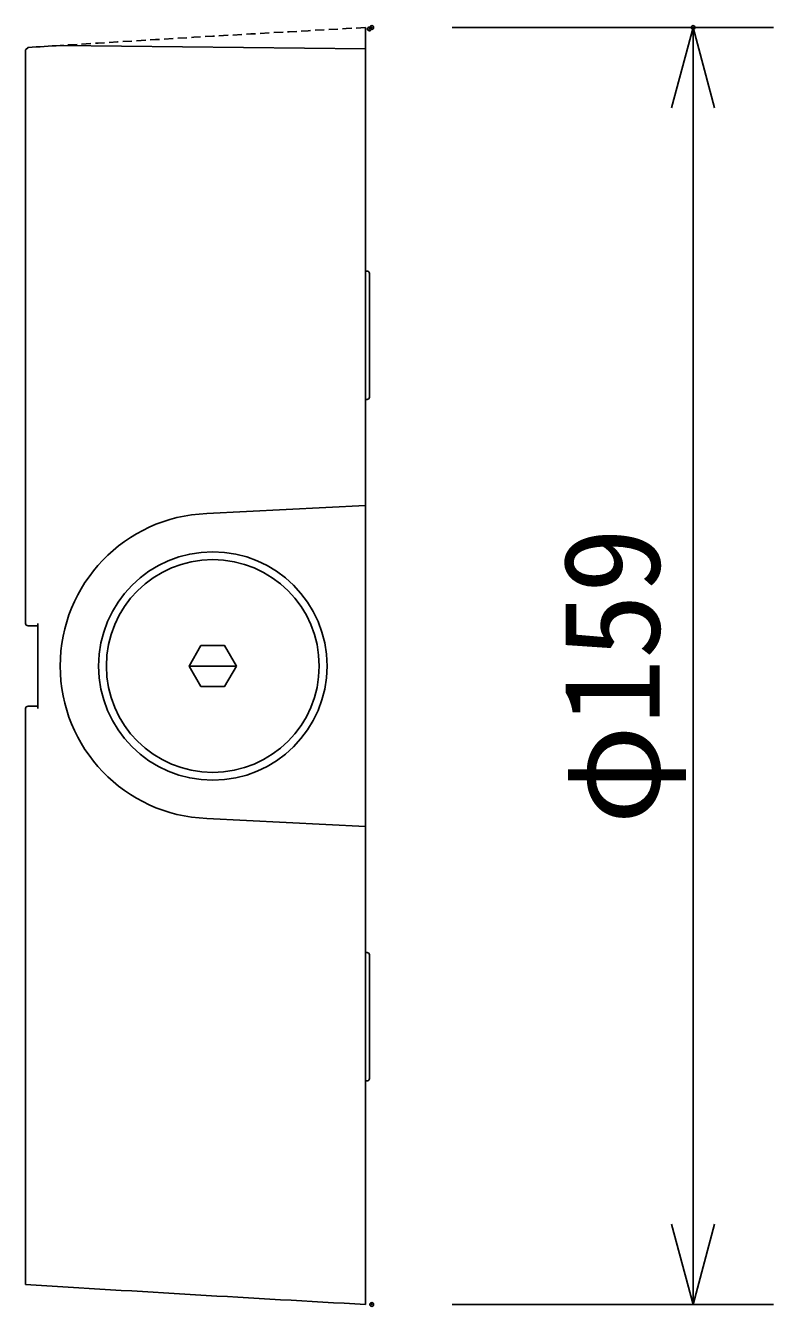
# Model space of a CAD drawing. Units: millimetres, scale not verified. Extents: x -63 to 63, y -57 to 57.
# Drawn here: x 21.37 to 39.99, y 4.89 to 36.79 of the extents above; entities that cross this region are included whole.
import ezdxf
from ezdxf.enums import TextEntityAlignment as Align

# ---------------------------------------------------------------- set-up
doc = ezdxf.new("R2010")
doc.units = ezdxf.units.MM
doc.header["$LTSCALE"] = 0.190236
doc.header["$PDMODE"] = 32
doc.header["$PDSIZE"] = 0.0951
doc.linetypes.add('DASHED1', pattern=[1.8, 1.2, -0.6])
for name, color, linetype in [('0-2_GAIKEI', 1, 'Continuous'), ('0-3_WAKU', 1, 'Continuous'), ('0-4_DEFPOINTS', 7, 'Continuous')]:
    doc.layers.add(name, color=color, linetype=linetype)
doc.styles.add('ＭＳ ゴシック', font='')
doc.styles.get('ＭＳ ゴシック').set_extended_font_data('MS Gothic')

# ---------------------------------------------------------------- blocks, each defined once
blk = doc.blocks.new('_OPEN30')
at = {"layer": '0-4_DEFPOINTS'}
blk.add_line((0, 0), (-1, 0), dxfattribs=at)
blk.add_lwpolyline([(-1, 0.26795), (0, 0), (-1, -0.26795)], dxfattribs=at)

msp = doc.modelspace()

# ---------------------------------------------------------------- linework, layer by layer
at = {"layer": '0-2_GAIKEI'}
for p, q in [((29.8319, 36.7425), (29.8319, 36.2127)), ((21.3719, 36.1863), (21.3719, 21.9025)), ((29.8719, 30.6787), (29.8319, 30.6787)), ((29.9319, 27.5388), (29.9319, 30.6186)), ((29.8719, 27.4787), (29.8319, 27.4787)), ((21.6719, 21.8425), (21.4319, 21.8425)), ((21.6719, 21.8425), (21.6719, 21.9025)), ((21.6719, 19.8425), (21.6719, 21.8425)), ((25.443, 20.8425), (26.6208, 20.8425)), ((21.3719, 19.7825), (21.3719, 5.4425)), ((21.6719, 19.8425), (21.4319, 19.8425)), ((21.6719, 19.8425), (21.6719, 19.7825)), ((29.8319, 13.7082), (29.8719, 13.7082)), ((29.9319, 13.648), (29.9319, 10.5683)), ((29.8319, 10.5081), (29.8719, 10.5081))]:
    msp.add_line(p, q, dxfattribs=at)
at = {"layer": '0-2_GAIKEI', "color": 7}
for p, q in [((21.4319, 36.2463), (21.3719, 36.1863)), ((21.4319, 36.2463), (21.3719, 36.1863)), ((22.2381, 36.297), (29.8319, 36.2127)), ((29.8319, 36.2127), (29.8319, 4.9425)), ((29.8319, 24.8425), (25.8822, 24.6396)), ((25.8822, 17.0455), (29.8319, 16.8425))]:
    msp.add_line(p, q, dxfattribs=at)
at = {"layer": '0-2_GAIKEI'}
msp.add_lwpolyline([(26.6208, 20.8425), (26.3263, 20.3325), (25.7374, 20.3325), (25.443, 20.8425), (25.7374, 21.3525), (26.3263, 21.3525)], close=True, dxfattribs=at)
for radius in [2.844, 2.65]:
    msp.add_circle((26.0319, 20.8425), radius, dxfattribs=at)
at = {"layer": '0-2_GAIKEI', "linetype": 'DASHED1'}
msp.add_arc((84.5999, -961.7582), 1000.0016, 93.13954, 93.57574, dxfattribs=at)
at = {"layer": '0-2_GAIKEI', "color": 7}
for centre, radius, start, end in [((84.5999, -961.7582), 1000.0016, 93.57574, 93.62167), ((26.0319, 20.8425), 3.8, 92.25686, 267.74314), ((84.5999, 1003.4432), 1000.0016, 266.37489, 266.86046)]:
    msp.add_arc(centre, radius, start, end, dxfattribs=at)
at = {"layer": '0-2_GAIKEI'}
for centre, start, end in [((29.8719, 30.6187), 360, 90), ((29.8719, 27.5387), 270, 0), ((21.4319, 21.9025), 180, 270), ((21.4319, 19.7825), 90, 180), ((29.8719, 13.6482), 360, 90), ((29.8719, 10.5681), 270, 0)]:
    msp.add_arc(centre, 0.06, start, end, dxfattribs=at)
at = {"layer": '0-3_WAKU', "color": 3}
for p, q in [((31.9899, 36.7425), (39.9899, 36.7425)), ((37.9899, 6.9425), (37.9899, 34.7425)), ((31.9899, 4.9425), (39.9899, 4.9425))]:
    msp.add_line(p, q, dxfattribs=at)
at = {"layer": '0-4_DEFPOINTS'}
for p in [(29.9319, 36.7062), (29.9899, 36.7425), (37.9899, 36.7425), (29.9899, 4.9425)]:
    msp.add_point(p, dxfattribs=at)

# ---------------------------------------------------------------- block references
at = {"layer": '0-3_WAKU', "xscale": 2, "yscale": 2}
for p, rotation in [((37.9899, 36.7425), 90), ((37.9899, 4.9425), 270)]:
    msp.add_blockref('_OPEN30', p, dxfattribs=dict(at, rotation=rotation))

# ---------------------------------------------------------------- texts
at = {"layer": '0-3_WAKU', "color": 3, "style": 'ＭＳ ゴシック'}
msp.add_text('φ159', height=2.406, rotation=90, dxfattribs=at).set_placement((37.8803, 16.8891), align=Align.BOTTOM_LEFT)

doc.saveas('drawing.dxf')
